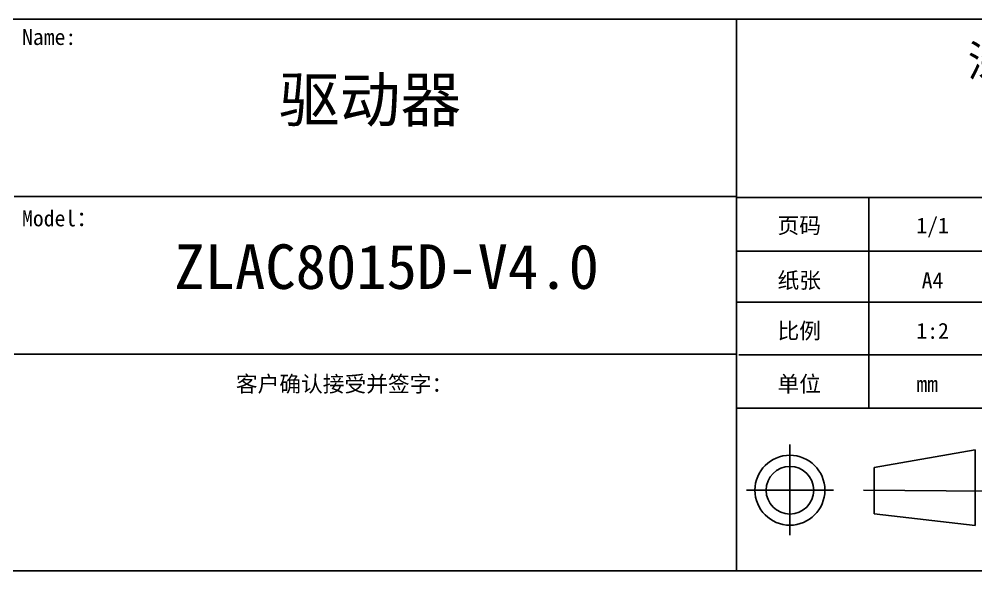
# Model space of a CAD drawing. Header units: millimetres. Extents: x 12 to 584, y 10 to 401.
# Drawn here: x 345 to 504, y 10.2 to 101.8 of the extents above; entities that cross this region are included whole.
import ezdxf

# ---------------------------------------------------------------- set-up
doc = ezdxf.new("R2010")
doc.units = ezdxf.units.MM
doc.header["$LTSCALE"] = 2
doc.layers.add('注释', color=4, linetype='Continuous')
doc.layers.add('草图直线', color=4, linetype='Continuous')
doc.styles.add('SLDTEXTSTYLE0', font='SIMHEI.TTF', dxfattribs={"bigfont": 'bigfont'})
doc.styles.add('SLDTEXTSTYLE1', font='SIMHEI.TTF')

msp = doc.modelspace()

# ---------------------------------------------------------------- linework, layer by layer
at = {"layer": '草图直线'}
for p, q in [((584.2, 101.83), (224.2, 101.83)), ((464.2, 101.83), (464.2, 10.2)), ((464.2, 72.39), (344.2, 72.39)), ((464.2, 72.2), (584.2, 72.2)), ((486.19, 72.2), (486.19, 37.37)), ((464.2, 63.27), (508.91, 63.27)), ((464.21, 54.8), (508.92, 54.8)), ((344.2, 46.2), (464.2, 46.2)), ((464.58, 46.1), (509.29, 46.1)), ((464.2, 37.22), (508.9, 37.22)), ((473.09, 31.19), (473.09, 16.14)), ((487.11, 27.35), (503.88, 30.29)), ((503.88, 30.29), (503.88, 17.72)), ((487.11, 27.35), (487.11, 19.68)), ((465.85, 23.59), (480.32, 23.59)), ((485.3, 23.59), (505.9, 23.45)), ((487.11, 19.68), (503.88, 17.72)), ((584.2, 10.2), (224.2, 10.2))]:
    msp.add_line(p, q, dxfattribs=at)
for radius in [5.81, 3.95]:
    msp.add_circle((473.09, 23.59), radius, dxfattribs=at)

# ---------------------------------------------------------------- texts
at = {"layer": '注释', "attachment_point": 1}
for s, insert, char_height, style in [('Name:', (345.51, 100.19), 2.646, 'SLDTEXTSTYLE1'), ('深圳中菱科技有限公司', (502.63, 97.54), 5.292, 'SLDTEXTSTYLE0'), ('驱动器', (388.17, 92.17), 7.408, 'SLDTEXTSTYLE0'), ('Model：', (345.51, 70.07), 2.646, 'SLDTEXTSTYLE0'), ('页码', (471.03, 68.89), 2.646, 'SLDTEXTSTYLE0'), ('1/1', (494.1, 68.89), 2.646, 'SLDTEXTSTYLE1'), ('ZLAC8015D-V4.0', (370.81, 64.43), 7.4083, 'SLDTEXTSTYLE1'), ('纸张', (471.03, 59.78), 2.646, 'SLDTEXTSTYLE0'), ('A4', (494.98, 59.78), 2.646, 'SLDTEXTSTYLE1'), ('比例', (471.03, 51.39), 2.646, 'SLDTEXTSTYLE0'), ('1:2', (494.1, 51.39), 2.646, 'SLDTEXTSTYLE1'), ('客户确认接受并签字：', (381.04, 42.57), 2.646, 'SLDTEXTSTYLE0'), ('单位', (471.03, 42.57), 2.646, 'SLDTEXTSTYLE0'), ('mm', (494.1, 42.57), 2.646, 'SLDTEXTSTYLE1')]:
    msp.add_mtext(s, dxfattribs=dict(at, insert=insert, char_height=char_height, style=style))

doc.saveas('drawing.dxf')
